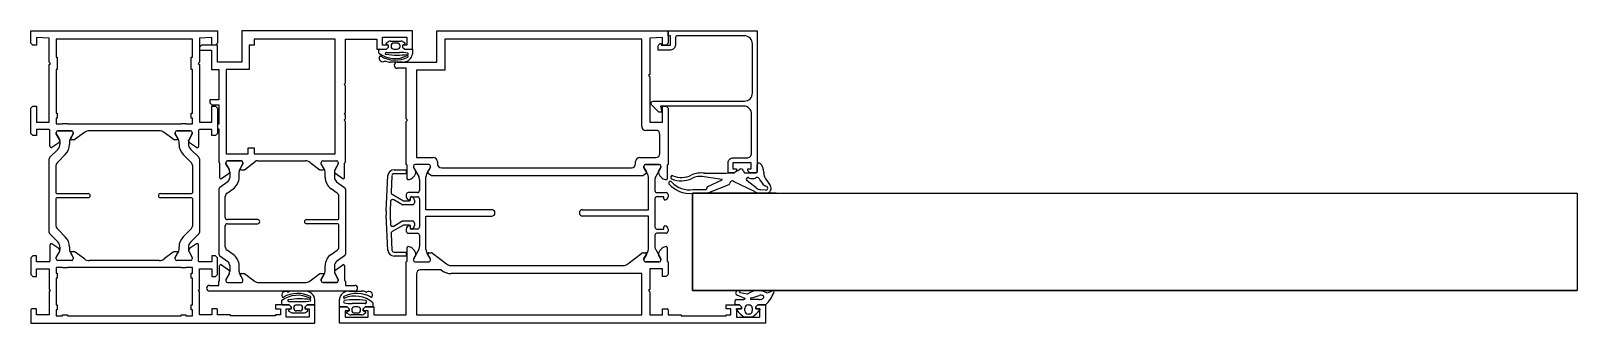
# Model space of a CAD drawing. Header units: inches. Extents: x -361 to 20, y -179 to -107.
import ezdxf

# ---------------------------------------------------------------- set-up
doc = ezdxf.new("R2010")
doc.units = ezdxf.units.IN
doc.header["$MEASUREMENT"] = 0
doc.linetypes.add('AUSGEZOGEN', pattern=[0])
for name, color, linetype in [('DICHTUNG', 6, 'Continuous'), ('FUELLUNG', 7, 'Continuous'), ('HILFLDAEMM', 6, 'Continuous'), ('KUNSTPROF', 6, 'Continuous'), ('PROFIL', 7, 'Continuous')]:
    doc.layers.add(name, color=color, linetype=linetype)

msp = doc.modelspace()

# ---------------------------------------------------------------- linework, layer by layer
for p, q in [((-181.55, -141.76), (-181.55, -140.22)), ((-190.22, -143.87), (-194.66, -143.18)), ((-194.48, -142.32), (-190.68, -142.31)), ((-193.78, -145.59), (-190.21, -143.95)), ((-188.75, -142.26), (-187.2, -142.26)), ((-187.2, -142.26), (-186.83, -141.89)), ((-184.93, -141.72), (-184.78, -142.13)), ((-184.6, -142.26), (-182.05, -142.26)), ((-179.23, -144.14), (-178.36, -145.37)), ((-194.04, -147.26), (-197.55, -147.26)), ((-197.55, -171.26), (-197.55, -147.26)), ((-197.55, -147.26), (20.45, -147.26)), ((-197.41, -146.36), (-194.3, -146.36)), ((-188.58, -145.18), (-193.58, -147.15)), ((-179.34, -147.26), (-180.72, -147.26)), ((20.45, -147.26), (20.45, -171.26)), ((20.45, -171.26), (-197.55, -171.26))]:
    msp.add_line(p, q)
for centre, radius, start, end in [((-181.15, -140.23), 0.404, 50.1369, 178.9839), ((-182.64, -141.96), 2.68, 357.5621, 49.276), ((-202.98, -144.72), 0.4, 27.7062, 210.64), ((-202.53, -143.36), 0.4, 68.5457, 248.3293), ((-200.31, -138.21), 6, 246.8375, 295.8377), ((-198.3, -140.54), 5.88, 222.7237, 278.7352), ((-200.34, -137.32), 6.03, 250.165, 294.4694), ((-195.35, -148.25), 5.99, 81.6726, 114.6026), ((-195.51, -148.14), 5.03, 80.2829, 115.7563), ((-189.97, -132.23), 10.1, 265.9948, 276.9379), ((-190.22, -143.91), 0.0397, 282.9988, 88.8189), ((-187.74, -144.82), 0.584, 56.2112, 176.4852), ((-190.15, -135.17), 7.5, 296.2562, 304.7675), ((-185.6, -141.99), 0.719, 21.5312, 112.4891), ((-184.61, -142.08), 0.18, 195.4222, 274.5581), ((-182.04, -141.77), 0.489, 268.6494, 1.3506), ((-177.02, -142.2), 2.94, 177.5418, 221.3168), ((-198.21, -140.59), 6.7, 220.2977, 275.6676), ((-194.27, -146.08), 0.279, 265.1923, 9.0446), ((-194, -146.41), 0.852, 267.5537, 299.8213), ((-193.67, -145.92), 0.353, 109.3424, 199.3034), ((-188.67, -144.83), 0.356, 283.9675, 7.2742), ((-179.34, -146.06), 1.2, 269.9478, 35.2701)]:
    msp.add_arc(centre, radius, start, end)
at = {"layer": 'DICHTUNG'}
for p, q in [((-272.97, -110.18), (-272.47, -109.89)), ((-271.97, -109.76), (-269.43, -109.76)), ((-270.3, -110.26), (-271.1, -110.26)), ((-268.93, -109.89), (-268.43, -110.18)), ((-274.8, -112.76), (-274.8, -111.96)), ((-274.6, -111.76), (-272.95, -111.76)), ((-272.45, -110.76), (-272.95, -110.54)), ((-272.95, -111.76), (-272.45, -111.26)), ((-272.45, -111.26), (-272.45, -110.76)), ((-271.8, -110.96), (-271.8, -111.06)), ((-271.1, -111.76), (-270.3, -111.76)), ((-269.6, -111.06), (-269.6, -110.96)), ((-268.45, -110.54), (-268.95, -110.76)), ((-268.95, -110.76), (-268.95, -111.26)), ((-268.95, -111.26), (-268.45, -111.76)), ((-268.45, -111.76), (-266.55, -111.76)), ((-266.55, -111.76), (-266.55, -112.89)), ((-269, -114.96), (-272, -114.96)), ((-182.27, -146.83), (-187.41, -144.34)), ((-181.82, -145.96), (-184.07, -144.18)), ((-179.51, -146.5), (-180.75, -146.39)), ((-292.99, -171.36), (-296, -171.36)), ((-282.1, -171.36), (-279.1, -171.36)), ((-179.01, -171.84), (-177.85, -171.29)), ((-298.8, -173.76), (-298.8, -174.56)), ((-298.6, -174.76), (-296.95, -174.76)), ((-296.95, -174.76), (-296.45, -175.26)), ((-296.45, -175.26), (-296.45, -175.76)), ((-295.1, -174.76), (-294.3, -174.76)), ((-292.95, -175.26), (-292.45, -174.76)), ((-292.95, -175.76), (-292.95, -175.26)), ((-292.45, -174.76), (-290.55, -174.76)), ((-290.55, -174.76), (-290.55, -173.62)), ((-284.55, -175.26), (-284.55, -173.42)), ((-282.65, -175.26), (-284.55, -175.26)), ((-282.15, -175.76), (-282.65, -175.26)), ((-280, -175.26), (-280.8, -175.26)), ((-278.15, -175.26), (-278.65, -175.76)), ((-276.5, -175.26), (-278.15, -175.26)), ((-276.3, -174.26), (-276.3, -175.06)), ((-187, -174.56), (-187, -173.66)), ((-186.8, -173.46), (-185.4, -173.46)), ((-185.95, -174.76), (-186.8, -174.76)), ((-184.66, -173.16), (-186.52, -172.4)), ((-185.45, -175.26), (-185.95, -174.76)), ((-185.83, -171.73), (-184.07, -172.04)), ((-185.45, -175.76), (-185.45, -175.26)), ((-183.8, -174.76), (-183.6, -174.76)), ((-181.15, -173.46), (-183.05, -173.46)), ((-181.45, -174.76), (-181.95, -175.26)), ((-181.95, -175.26), (-181.95, -175.76)), ((-179.55, -174.76), (-181.45, -174.76)), ((-296.97, -176.33), (-296.46, -176.62)), ((-296.45, -175.76), (-296.95, -175.98)), ((-295.96, -176.76), (-293.43, -176.76)), ((-295.8, -175.56), (-295.8, -175.46)), ((-294.3, -176.26), (-295.1, -176.26)), ((-293.6, -175.46), (-293.6, -175.56)), ((-292.44, -175.98), (-292.95, -175.76)), ((-292.93, -176.62), (-292.42, -176.33)), ((-282.17, -177.12), (-282.67, -176.83)), ((-282.65, -176.48), (-282.15, -176.26)), ((-282.15, -176.26), (-282.15, -175.76)), ((-279.13, -177.26), (-281.67, -177.26)), ((-281.5, -175.96), (-281.5, -176.06)), ((-280.8, -176.76), (-280, -176.76)), ((-279.3, -176.06), (-279.3, -175.96)), ((-278.65, -175.76), (-278.65, -176.26)), ((-278.65, -176.26), (-278.15, -176.48)), ((-278.13, -176.83), (-278.63, -177.12)), ((-186.65, -175.99), (-186.65, -175.76)), ((-186.65, -175.76), (-185.45, -175.76)), ((-182.81, -177.76), (-184.79, -177.76)), ((-184.6, -176.26), (-184.6, -175.56)), ((-183.6, -177.06), (-183.8, -177.06)), ((-182.8, -175.56), (-182.8, -176.26)), ((-181.95, -175.76), (-180.95, -175.76)), ((-180.95, -175.76), (-180.95, -175.99))]:
    msp.add_line(p, q, dxfattribs=at)
at = {"layer": 'DICHTUNG', "linetype": 'AUSGEZOGEN'}
for p, q in [((-272.93, -112.55), (-269.69, -112.55)), ((-296.92, -173.97), (-293.68, -173.97)), ((-278.17, -174.47), (-281.41, -174.47))]:
    msp.add_line(p, q, dxfattribs=at)
at = {"layer": 'DICHTUNG'}
for centre, radius, start, end in [((-272.87, -110.36), 0.2, 120, 246.5982), ((-271.97, -110.76), 1, 90, 120), ((-271.1, -110.96), 0.7, 90, 180), ((-270.3, -110.96), 0.7, 0, 90), ((-269.43, -110.76), 1, 60, 90), ((-268.53, -110.36), 0.2, 293.4018, 60), ((-274.6, -111.96), 0.2, 90, 180), ((-270.89, -107.57), 6.5, 232.968, 298.273), ((-273.84, -113.96), 0.9, 152.4688, 303.2504), ((-274.46, -113.64), 0.2, 55.2247, 152.4688), ((-270.79, -107.34), 7.09, 239.8637, 296.0785), ((-271.1, -111.06), 0.7, 180, 270), ((-270.3, -111.06), 0.7, 270, 360), ((-268.76, -112.68), 2.23, 276.6774, 350.0668), ((-267.82, -113.53), 0.233, 308.013, 88.0054), ((-267.55, -112.89), 1, 350.0668, 0), ((-273.24, -114.88), 0.2, 67.615, 123.2504), ((-270.47, -106.94), 8.21, 250.8871, 255.7515), ((-272, -112.96), 2, 255.7515, 270), ((-269, -112.96), 2, 270, 284.2485), ((-183.85, -143.82), 0.422, 43.4069, 238.3824), ((-182.77, -140.62), 3.01, 255.0824, 284.5161), ((-181.57, -144.04), 0.67, 42.0418, 130.8387), ((-176.57, -141.67), 4.9, 203.0738, 229.1484), ((-180.7, -144.17), 3.09, 239.2832, 269.5407), ((-180.59, -144.43), 1.96, 231.1968, 265.3083), ((-179.42, -144.94), 0.562, 231.1613, 266.4298), ((-179.46, -146), 0.5, 264.4288, 89.2757), ((-294.47, -179.38), 8.21, 104.2485, 109.1129), ((-296, -173.36), 2, 90, 104.2485), ((-292.99, -173.36), 2, 75.7515, 90), ((-292.98, -173.82), 2.45, 8.6945, 78.626), ((-282.34, -173.64), 2.23, 96.6774, 170.0668), ((-282.1, -173.36), 2, 90, 104.2485), ((-279.1, -173.36), 2, 75.7515, 90), ((-280.63, -179.38), 8.21, 70.8871, 75.7515), ((-186.29, -171.84), 0.6, 115, 247.7008), ((-186.33, -171.75), 0.5, 1.94, 115), ((-181.39, -175.72), 4.47, 60.6247, 124.0482), ((-177.72, -171.56), 0.3, 324.9047, 115.3035), ((-294.81, -178.91), 6.51, 62.4678, 127.7094), ((-298.6, -174.56), 0.2, 180, 270), ((-297.84, -172.35), 0.9, 56.7496, 207.5312), ((-298.46, -172.68), 0.2, 207.5312, 304.7753), ((-294.89, -179.03), 7.08, 62.9409, 119.1803), ((-297.24, -171.43), 0.2, 236.7496, 292.385), ((-295.1, -175.46), 0.7, 90, 180), ((-294.3, -175.46), 0.7, 0, 90), ((-291.81, -172.9), 0.233, 271.9946, 51.987), ((-291.55, -173.62), 1, 0, 9.9332), ((-283.55, -173.42), 1, 170.0668, 180), ((-283.28, -172.9), 0.233, 128.013, 268.0054), ((-280.2, -179.03), 7.08, 60.8197, 117.0591), ((-280.68, -179.21), 6.62, 48.5268, 113.2281), ((-280.8, -175.96), 0.7, 90, 180), ((-280, -175.96), 0.7, 360, 90), ((-277.86, -171.43), 0.2, 247.615, 303.2504), ((-277.26, -172.35), 0.9, 332.4688, 123.2504), ((-276.64, -172.68), 0.2, 235.2247, 332.4688), ((-276.5, -175.06), 0.2, 270, 0), ((-186.8, -173.66), 0.2, 90, 180), ((-186.8, -174.56), 0.2, 180, 270), ((-185.4, -169.74), 3.72, 270, 275.4865), ((-185.23, -171.5), 1.95, 275.4865, 283.0554), ((-184.98, -172.58), 0.836, 283.0554, 299.2412), ((-184.98, -173.93), 0.836, 60.7588, 67.7008), ((-183.8, -175.56), 0.8, 90, 180), ((-184.6, -173.26), 0.0648, 360, 60.7588), ((-184.6, -173.26), 0.0648, 299.2412, 360), ((-184, -171.86), 0.2, 249, 304.0482), ((-183.6, -175.56), 0.8, 0, 90), ((-183.05, -173.26), 0.2, 107.5542, 270), ((-184.9, -163.66), 9.58, 280.7502, 293.2395), ((-181.15, -171.06), 2.39, 270, 281.7009), ((-180.69, -173.2), 0.862, 39.6393, 120.0267), ((-180.97, -171.95), 1.49, 281.7009, 296.5651), ((-180.69, -172.51), 0.862, 296.5651, 320.3607), ((-180.27, -172.86), 0.319, 0, 39.6393), ((-180.27, -172.86), 0.319, 320.3607, 360), ((-184.73, -168.97), 7.76, 311.848, 339.2066), ((-179.1, -171.66), 0.2, 240.6247, 295.3035), ((-296.87, -176.16), 0.2, 113.4018, 240), ((-295.96, -175.76), 1, 240, 270), ((-295.1, -175.56), 0.7, 180, 270), ((-294.3, -175.56), 0.7, 270, 360), ((-293.43, -175.76), 1, 270, 300), ((-292.52, -176.16), 0.2, 300, 66.5982), ((-282.57, -176.66), 0.2, 113.4018, 240), ((-281.67, -176.26), 1, 240, 270), ((-280.8, -176.06), 0.7, 180, 270), ((-280, -176.06), 0.7, 270, 360), ((-279.13, -176.26), 1, 270, 300), ((-278.23, -176.66), 0.2, 300, 66.5982), ((-180.62, -171.51), 7.51, 216.6321, 236.3309), ((-183.8, -176.26), 0.8, 180, 270), ((-183.6, -176.26), 0.8, 270, 0), ((-186.98, -171.51), 7.51, 303.6691, 323.3679)]:
    msp.add_arc(centre, radius, start, end, dxfattribs=at)
at = {"layer": 'DICHTUNG', "linetype": 'AUSGEZOGEN'}
for centre, radius, start, end in [((-272.89, -112.91), 0.381, 117.8114, 178.0712), ((-273.11, -112.87), 0.162, 191.3716, 308.3499), ((-272.93, -112.95), 0.4, 90, 110.7766), ((-270.24, -96.64), 16.59, 260.3758, 278.7565), ((-269.53, -122.26), 9.71, 79.3639, 90.9279), ((-267.75, -112.87), 0.162, 282.9248, 84.1601), ((-297.11, -173.65), 0.162, 51.6501, 168.6284), ((-296.89, -173.6), 0.381, 181.9288, 242.1886), ((-296.92, -173.57), 0.4, 249.2234, 270), ((-294.24, -189.88), 16.59, 81.2435, 99.6242), ((-293.52, -164.25), 9.71, 269.0721, 280.6361), ((-291.75, -173.64), 0.162, 275.8399, 77.0752), ((-283.09, -173.98), 0.422, 134.494, 229.1648), ((-280.86, -190.08), 16.59, 80.3758, 98.7565), ((-281.57, -164.75), 9.71, 259.3639, 270.9279), ((-278.17, -174.07), 0.4, 270, 290.7766), ((-278.04, -173.92), 0.209, 2.0681, 103.9466), ((-278.62, -173.91), 0.793, 318.0598, 359.5849)]:
    msp.add_arc(centre, radius, start, end, dxfattribs=at)
at = {"layer": 'FUELLUNG'}
for p, q in [((-176.88, -147.26), (-197.55, -147.26)), ((-197.55, -147.26), (-197.55, -171.26)), ((-197.55, -171.26), (20.45, -171.26))]:
    msp.add_line(p, q, dxfattribs=at)
at = {"layer": 'HILFLDAEMM'}
for p, q in [((-354.3, -132.62), (-354.3, -132.26)), ((-353.51, -133.98), (-354.3, -132.62)), ((-353.9, -131.86), (-350.5, -131.86)), ((-350.1, -132.62), (-350.89, -133.98)), ((-350.1, -132.26), (-350.1, -132.62)), ((-325, -132.62), (-325, -132.26)), ((-324.21, -133.98), (-325, -132.62)), ((-324.6, -131.86), (-321.2, -131.86)), ((-320.8, -132.62), (-321.59, -133.98)), ((-320.8, -132.26), (-320.8, -132.62)), ((-355.9, -138.41), (-353.94, -136.44)), ((-353.35, -135.03), (-353.35, -134.58)), ((-351.05, -134.58), (-351.05, -135.22)), ((-324.05, -135.22), (-324.05, -134.58)), ((-321.75, -134.58), (-321.75, -135.03)), ((-321.16, -136.44), (-319.2, -138.41)), ((-356.05, -156.95), (-356.05, -138.76)), ((-354.45, -140.9), (-354.45, -146.86)), ((-352.08, -137.69), (-353.86, -139.48)), ((-321.24, -139.48), (-323.03, -137.69)), ((-320.65, -146.86), (-320.65, -140.9)), ((-319.05, -138.76), (-319.05, -156.95)), ((-312.5, -139.66), (-312.5, -140.02)), ((-312.5, -140.02), (-311.71, -141.38)), ((-311.4, -139.26), (-312.1, -139.26)), ((-309.4, -139.26), (-311.4, -139.26)), ((-311.4, -139.26), (-311.4, -139.26)), ((-308.7, -139.26), (-309.4, -139.26)), ((-309.4, -139.26), (-309.4, -139.26)), ((-309.09, -141.38), (-308.3, -140.02)), ((-308.3, -140.02), (-308.3, -139.66)), ((-289, -140.02), (-289, -139.66)), ((-288.21, -141.38), (-289, -140.02)), ((-288.6, -139.26), (-287.9, -139.26)), ((-287.9, -139.26), (-287.9, -139.26)), ((-287.9, -139.26), (-285.9, -139.26)), ((-285.9, -139.26), (-285.9, -139.26)), ((-285.9, -139.26), (-285.2, -139.26)), ((-284.8, -140.02), (-285.59, -141.38)), ((-284.8, -139.66), (-284.8, -140.02)), ((-266.3, -140.56), (-266.3, -140.92)), ((-266.3, -140.92), (-265, -143.17)), ((-262.5, -140.16), (-265.9, -140.16)), ((-263, -142.48), (-262.1, -140.92)), ((-262.1, -140.92), (-262.1, -140.56)), ((-209.5, -140.92), (-209.5, -140.56)), ((-208.6, -142.48), (-209.5, -140.92)), ((-209.1, -140.16), (-205.7, -140.16)), ((-205.3, -140.92), (-206.6, -143.17)), ((-205.3, -140.56), (-205.3, -140.92)), ((-312.06, -144.42), (-314.04, -145.81)), ((-311.55, -141.98), (-311.55, -143.44)), ((-309.25, -143.32), (-309.25, -141.98)), ((-288.05, -143.32), (-288.05, -141.98)), ((-285.75, -141.98), (-285.75, -143.44)), ((-285.24, -144.42), (-283.26, -145.81)), ((-264.8, -143.92), (-264.8, -146.61)), ((-263.2, -151.31), (-263.2, -143.23)), ((-208.4, -151.31), (-208.4, -143.23)), ((-206.8, -143.92), (-206.8, -146.61)), ((-353.95, -147.36), (-346.45, -147.36)), ((-346.45, -148.36), (-353.95, -148.36)), ((-328.65, -147.36), (-321.15, -147.36)), ((-321.15, -148.36), (-328.65, -148.36)), ((-314.25, -146.22), (-314.25, -162.3)), ((-312.65, -153.26), (-312.65, -148.04)), ((-312.22, -147.22), (-310.74, -146.19)), ((-285.08, -147.22), (-286.56, -146.19)), ((-284.65, -153.26), (-284.65, -148.04)), ((-283.05, -146.22), (-283.05, -162.3)), ((-268.05, -147.61), (-268.05, -148.11)), ((-265.3, -147.11), (-267.55, -147.11)), ((-267.05, -148.66), (-267.05, -148.11)), ((-267.05, -148.11), (-265.3, -148.11)), ((-206.3, -147.11), (-204.05, -147.11)), ((-204.55, -148.11), (-206.3, -148.11)), ((-204.55, -148.66), (-204.55, -148.11)), ((-203.55, -147.61), (-203.55, -148.11)), ((-354.45, -148.86), (-354.45, -154.82)), ((-320.65, -154.82), (-320.65, -148.86)), ((-264.8, -148.61), (-264.8, -155.61)), ((-247, -151.31), (-263.2, -151.31)), ((-224.6, -151.31), (-208.4, -151.31)), ((-206.8, -148.61), (-206.8, -155.61)), ((-312.65, -160.47), (-312.65, -155.26)), ((-304.65, -153.76), (-312.15, -153.76)), ((-312.15, -154.76), (-304.65, -154.76)), ((-292.65, -153.76), (-285.15, -153.76)), ((-285.15, -154.76), (-292.65, -154.76)), ((-284.65, -160.47), (-284.65, -155.26)), ((-268.05, -156.11), (-268.05, -156.61)), ((-267.05, -156.11), (-267.05, -155.56)), ((-265.3, -156.11), (-267.05, -156.11)), ((-263.2, -161.09), (-263.2, -152.91)), ((-263.2, -152.91), (-247, -152.91)), ((-208.4, -152.91), (-224.6, -152.91)), ((-208.4, -161.09), (-208.4, -152.91)), ((-206.3, -156.11), (-204.55, -156.11)), ((-204.55, -156.11), (-204.55, -155.56)), ((-203.55, -156.11), (-203.55, -156.61)), ((-353.94, -159.27), (-355.9, -157.3)), ((-353.86, -156.23), (-352.08, -158.02)), ((-323.03, -158.02), (-321.24, -156.23)), ((-319.2, -157.3), (-321.16, -159.27)), ((-267.55, -157.11), (-265.3, -157.11)), ((-264.8, -157.61), (-264.8, -160.4)), ((-206.8, -157.61), (-206.8, -160.4)), ((-204.05, -157.11), (-206.3, -157.11)), ((-354.3, -163.1), (-353.51, -161.73)), ((-354.3, -163.46), (-354.3, -163.1)), ((-353.35, -161.13), (-353.35, -160.69)), ((-351.05, -160.5), (-351.05, -161.13)), ((-350.89, -161.73), (-350.1, -163.1)), ((-350.1, -163.1), (-350.1, -163.46)), ((-325, -163.1), (-324.21, -161.73)), ((-325, -163.46), (-325, -163.1)), ((-324.05, -161.13), (-324.05, -160.5)), ((-321.75, -160.69), (-321.75, -161.13)), ((-321.59, -161.73), (-320.8, -163.1)), ((-320.8, -163.1), (-320.8, -163.46)), ((-314.04, -162.71), (-312.06, -164.09)), ((-310.74, -162.33), (-312.22, -161.29)), ((-286.56, -162.33), (-285.08, -161.29)), ((-283.26, -162.71), (-285.24, -164.09)), ((-265, -161.15), (-266.3, -163.4)), ((-266.3, -163.4), (-266.3, -163.76)), ((-262.1, -163.4), (-263, -161.84)), ((-262.1, -163.76), (-262.1, -163.4)), ((-209.5, -163.4), (-208.6, -161.84)), ((-209.5, -163.76), (-209.5, -163.4)), ((-206.6, -161.15), (-205.3, -163.4)), ((-205.3, -163.4), (-205.3, -163.76)), ((-350.5, -163.86), (-353.9, -163.86)), ((-321.2, -163.86), (-324.6, -163.86)), ((-311.71, -167.13), (-312.5, -168.5)), ((-311.55, -165.07), (-311.55, -166.53)), ((-309.25, -166.53), (-309.25, -165.19)), ((-308.3, -168.5), (-309.09, -167.13)), ((-289, -168.5), (-288.21, -167.13)), ((-288.05, -166.53), (-288.05, -165.19)), ((-285.75, -165.07), (-285.75, -166.53)), ((-285.59, -167.13), (-284.8, -168.5)), ((-265.9, -164.16), (-262.5, -164.16)), ((-205.7, -164.16), (-209.1, -164.16)), ((-312.5, -168.5), (-312.5, -168.86)), ((-312.1, -169.26), (-311.4, -169.26)), ((-311.4, -169.26), (-311.4, -169.26)), ((-311.4, -169.26), (-309.4, -169.26)), ((-309.4, -169.26), (-309.4, -169.26)), ((-309.4, -169.26), (-308.7, -169.26)), ((-308.3, -168.86), (-308.3, -168.5)), ((-289, -168.86), (-289, -168.5)), ((-287.9, -169.26), (-288.6, -169.26)), ((-285.9, -169.26), (-287.9, -169.26)), ((-287.9, -169.26), (-287.9, -169.26)), ((-285.2, -169.26), (-285.9, -169.26)), ((-285.9, -169.26), (-285.9, -169.26)), ((-284.8, -168.5), (-284.8, -168.86))]:
    msp.add_line(p, q, dxfattribs=at)
for centre, radius, start, end in [((-353.9, -132.26), 0.4, 90, 180), ((-350.5, -132.26), 0.4, 360, 90), ((-324.6, -132.26), 0.4, 90, 180), ((-321.2, -132.26), 0.4, 0, 90), ((-355.35, -135.03), 2, 315, 0), ((-354.55, -134.58), 1.2, 0, 30), ((-354.55, -135.22), 3.5, 315, 0), ((-349.85, -134.58), 1.2, 150, 180), ((-325.25, -134.58), 1.2, 360, 30), ((-320.55, -135.22), 3.5, 180, 225), ((-320.55, -134.58), 1.2, 150, 180), ((-319.75, -135.03), 2, 180, 225), ((-355.55, -138.76), 0.5, 135, 180), ((-352.45, -140.9), 2, 135, 180), ((-322.65, -140.9), 2, 360, 45), ((-319.55, -138.76), 0.5, 360, 45), ((-312.1, -139.66), 0.4, 90, 180), ((-308.7, -139.66), 0.4, 0, 90), ((-288.6, -139.66), 0.4, 90, 180), ((-285.2, -139.66), 0.4, 360, 90), ((-265.9, -140.56), 0.4, 90, 180), ((-262.5, -140.56), 0.4, 0, 90), ((-209.1, -140.56), 0.4, 90, 180), ((-205.7, -140.56), 0.4, 0, 90), ((-312.75, -143.44), 1.2, 305, 360), ((-312.75, -141.98), 1.2, 0, 30), ((-312.75, -143.32), 3.5, 305, 360), ((-308.05, -141.98), 1.2, 150, 180), ((-289.25, -141.98), 1.2, 0, 30), ((-284.55, -143.32), 3.5, 180, 235), ((-284.55, -141.98), 1.2, 150, 180), ((-284.55, -143.44), 1.2, 180, 235), ((-266.3, -143.92), 1.5, 360, 30), ((-261.7, -143.23), 1.5, 150, 180), ((-209.9, -143.23), 1.5, 360, 30), ((-205.3, -143.92), 1.5, 150, 180), ((-353.95, -146.86), 0.5, 180, 270), ((-353.95, -148.86), 0.5, 90, 180), ((-346.45, -147.86), 0.5, 270, 90), ((-328.65, -147.86), 0.5, 90, 270), ((-321.15, -146.86), 0.5, 270, 360), ((-321.15, -148.86), 0.5, 360, 90), ((-313.75, -146.22), 0.5, 125, 180), ((-311.65, -148.04), 1, 125, 180), ((-285.65, -148.04), 1, 360, 55), ((-283.55, -146.22), 0.5, 360, 55), ((-267.55, -147.61), 0.5, 90, 180), ((-267.25, -148.11), 0.802, 179.9788, 264.6425), ((-265.3, -146.61), 0.5, 270, 0), ((-265.3, -148.61), 0.5, 0, 90), ((-206.3, -146.61), 0.5, 180, 270), ((-206.3, -148.61), 0.5, 90, 180), ((-204.35, -148.11), 0.802, 275.3575, 0.0212), ((-204.05, -147.61), 0.5, 0, 90), ((-267.3, -148.66), 0.25, 264.7841, 0), ((-247, -152.11), 0.8, 360, 90), ((-247, -152.11), 0.8, 270, 0), ((-224.6, -152.11), 0.8, 90, 180), ((-224.6, -152.11), 0.8, 180, 270), ((-204.3, -148.66), 0.25, 180, 275.2159), ((-352.45, -154.82), 2, 180, 225), ((-322.65, -154.82), 2, 315, 0), ((-312.15, -153.26), 0.5, 180, 270), ((-312.15, -155.26), 0.5, 90, 180), ((-304.65, -154.26), 0.5, 270, 90), ((-292.65, -154.26), 0.5, 90, 270), ((-285.15, -153.26), 0.5, 270, 360), ((-285.15, -155.26), 0.5, 360, 90), ((-267.25, -156.11), 0.802, 95.3575, 180.0212), ((-267.3, -155.56), 0.25, 360, 95.2159), ((-265.3, -155.61), 0.5, 270, 0), ((-206.3, -155.61), 0.5, 180, 270), ((-204.3, -155.56), 0.25, 84.7841, 180), ((-204.35, -156.11), 0.802, 359.9788, 84.6425), ((-355.55, -156.95), 0.5, 180, 225), ((-355.35, -160.69), 2, 360, 45), ((-354.55, -160.5), 3.5, 360, 45), ((-320.55, -160.5), 3.5, 135, 180), ((-319.75, -160.69), 2, 135, 180), ((-319.55, -156.95), 0.5, 315, 360), ((-267.55, -156.61), 0.5, 180, 270), ((-265.3, -157.61), 0.5, 0, 90), ((-206.3, -157.61), 0.5, 90, 180), ((-204.05, -156.61), 0.5, 270, 0), ((-353.9, -163.46), 0.4, 180, 270), ((-354.55, -161.13), 1.2, 330, 360), ((-349.85, -161.13), 1.2, 180, 210), ((-350.5, -163.46), 0.4, 270, 0), ((-324.6, -163.46), 0.4, 180, 270), ((-325.25, -161.13), 1.2, 330, 0), ((-320.55, -161.13), 1.2, 180, 210), ((-321.2, -163.46), 0.4, 270, 0), ((-313.75, -162.3), 0.5, 180, 235), ((-311.65, -160.47), 1, 180, 235), ((-312.75, -165.19), 3.5, 0, 55), ((-284.55, -165.19), 3.5, 125, 180), ((-285.65, -160.47), 1, 305, 360), ((-283.55, -162.3), 0.5, 305, 360), ((-265.9, -163.76), 0.4, 180, 270), ((-266.3, -160.4), 1.5, 330, 360), ((-261.7, -161.09), 1.5, 180, 210), ((-262.5, -163.76), 0.4, 270, 0), ((-209.1, -163.76), 0.4, 180, 270), ((-209.9, -161.09), 1.5, 330, 360), ((-205.3, -160.4), 1.5, 180, 210), ((-205.7, -163.76), 0.4, 270, 360), ((-312.75, -165.07), 1.2, 0, 55), ((-312.75, -166.53), 1.2, 330, 360), ((-308.05, -166.53), 1.2, 180, 210), ((-289.25, -166.53), 1.2, 330, 360), ((-284.55, -165.07), 1.2, 125, 180), ((-284.55, -166.53), 1.2, 180, 210), ((-312.1, -168.86), 0.4, 180, 270), ((-308.7, -168.86), 0.4, 270, 0), ((-288.6, -168.86), 0.4, 180, 270), ((-285.2, -168.86), 0.4, 270, 0)]:
    msp.add_arc(centre, radius, start, end, dxfattribs=at)
at = {"layer": 'KUNSTPROF'}
for p, q in [((-273.04, -151.58), (-272.58, -142.87)), ((-271.58, -142.93), (-271.8, -147.03)), ((-271.08, -141.45), (-268.05, -141.45)), ((-268.05, -142.45), (-271.08, -142.45)), ((-268.05, -141.45), (-268.05, -142.45)), ((-271.55, -147.49), (-268.75, -149.1)), ((-267.05, -148.85), (-267.05, -148.35)), ((-266.66, -148.15), (-266.39, -148.33)), ((-271.91, -149.27), (-272.04, -151.63)), ((-269.13, -150.04), (-271.16, -148.86)), ((-266.55, -150.1), (-268.88, -150.1)), ((-268.75, -149.1), (-267.3, -149.1)), ((-266.05, -148.99), (-266.05, -149.6)), ((-272.58, -161.33), (-273.04, -152.63)), ((-272.04, -152.58), (-271.91, -154.94)), ((-268.75, -155.1), (-271.55, -156.72)), ((-271.16, -155.34), (-269.13, -154.17)), ((-268.88, -154.1), (-266.55, -154.1)), ((-267.3, -155.1), (-268.75, -155.1)), ((-267.05, -155.85), (-267.05, -155.35)), ((-266.39, -155.87), (-266.66, -156.06)), ((-266.05, -154.6), (-266.05, -155.22)), ((-271.8, -157.18), (-271.58, -161.28)), ((-271.08, -161.75), (-268.05, -161.75)), ((-268.05, -162.75), (-271.08, -162.75)), ((-268.05, -161.75), (-268.05, -162.75))]:
    msp.add_line(p, q, dxfattribs=at)
for centre, radius, start, end in [((-271.08, -142.95), 1.5, 90, 177), ((-271.08, -142.95), 0.5, 90, 176.9909), ((-271.3, -147.06), 0.5, 176.9909, 240), ((-266.8, -148.35), 0.25, 55, 180), ((-266.85, -148.99), 0.8, 0, 55), ((-263.05, -152.1), 10, 177, 183), ((-263.05, -152.1), 9, 176.9909, 183.0091), ((-271.41, -149.3), 0.5, 60, 176.9909), ((-268.88, -149.6), 0.5, 240, 270), ((-267.3, -148.85), 0.25, 270, 0), ((-266.55, -149.6), 0.5, 270, 360), ((-271.41, -154.91), 0.5, 183.0091, 300), ((-268.88, -154.6), 0.5, 90, 120), ((-267.3, -155.35), 0.25, 0, 90), ((-266.8, -155.85), 0.25, 180, 305), ((-266.55, -154.6), 0.5, 0, 90), ((-266.85, -155.22), 0.8, 305, 360), ((-271.3, -157.15), 0.5, 120, 183.0091), ((-271.08, -161.25), 1.5, 183, 270), ((-271.08, -161.25), 0.5, 183.0091, 270)]:
    msp.add_arc(centre, radius, start, end, dxfattribs=at)
at = {"layer": 'PROFIL'}
for p, q in [((-360.55, -110.26), (-360.55, -107.26)), ((-360.55, -107.26), (-314.55, -107.26)), ((-360.05, -110.76), (-360.55, -110.26)), ((-356.05, -109.06), (-359.15, -108.86)), ((-359.15, -108.86), (-359.15, -110.76)), ((-356.05, -114.96), (-356.05, -109.06)), ((-320.75, -109.26), (-354.35, -109.26)), ((-354.35, -109.26), (-354.35, -113.76)), ((-320.75, -113.76), (-320.75, -109.26)), ((-315.95, -108.86), (-319.05, -109.06)), ((-319.05, -109.06), (-319.05, -114.96)), ((-315.95, -110.76), (-315.95, -108.86)), ((-314.55, -110.26), (-315.05, -110.76)), ((-314.55, -107.26), (-314.55, -110.26)), ((-266.55, -107.26), (-308.55, -107.26)), ((-308.55, -107.26), (-308.55, -114.96)), ((-285.55, -109.26), (-305.55, -109.26)), ((-305.55, -109.26), (-305.55, -110.76)), ((-285.55, -137.56), (-285.55, -109.26)), ((-283.05, -120.16), (-283.05, -109.26)), ((-283.05, -109.26), (-275.35, -109.26)), ((-275.35, -109.26), (-275.35, -111.76)), ((-273.95, -110.76), (-273.95, -108.76)), ((-273.95, -108.76), (-267.95, -108.76)), ((-267.95, -108.76), (-267.95, -110.76)), ((-266.55, -111.76), (-266.55, -107.26)), ((-260.55, -114.96), (-260.55, -107.26)), ((-260.55, -107.26), (-203.55, -107.26)), ((-210.05, -109.26), (-258.55, -109.26)), ((-258.55, -109.26), (-258.55, -116.96)), ((-210.05, -130.76), (-210.05, -109.26)), ((-204.95, -108.86), (-208.05, -109.06)), ((-208.05, -109.06), (-208.05, -117.96)), ((-204.95, -110.76), (-204.95, -108.86)), ((-203.55, -110.26), (-204.05, -110.76)), ((-203.55, -107.26), (-203.55, -110.26)), ((-359.15, -110.76), (-360.05, -110.76)), ((-354.35, -113.76), (-354.05, -113.76)), ((-354.05, -113.76), (-354.05, -116.76)), ((-321.05, -116.76), (-321.05, -113.76)), ((-321.05, -113.76), (-320.75, -113.76)), ((-318.55, -110.76), (-319.05, -111.26)), ((-319.05, -111.26), (-319.05, -111.96)), ((-319.05, -111.96), (-316.05, -111.96)), ((-314.55, -110.76), (-318.55, -110.76)), ((-316.05, -111.96), (-316.05, -116.76)), ((-315.05, -110.76), (-315.95, -110.76)), ((-314.55, -114.96), (-314.55, -110.76)), ((-305.55, -110.76), (-306.75, -110.76)), ((-306.75, -110.76), (-306.75, -116.76)), ((-275.35, -111.76), (-272.95, -111.76)), ((-272.45, -110.76), (-273.95, -110.76)), ((-272.95, -111.76), (-272.45, -111.26)), ((-272.45, -111.26), (-272.45, -110.76)), ((-267.95, -110.76), (-268.95, -110.76)), ((-268.95, -110.76), (-268.95, -111.26)), ((-268.95, -111.26), (-268.45, -111.76)), ((-268.45, -111.76), (-266.55, -111.76)), ((-204.05, -110.76), (-204.95, -110.76)), ((-355.75, -115.26), (-356.05, -114.96)), ((-356.05, -115.56), (-355.75, -115.26)), ((-356.05, -129.76), (-356.05, -115.56)), ((-354.05, -116.76), (-354.35, -116.76)), ((-354.35, -116.76), (-354.35, -127.56)), ((-320.75, -116.76), (-321.05, -116.76)), ((-320.75, -127.56), (-320.75, -116.76)), ((-319.05, -114.96), (-319.35, -115.26)), ((-319.35, -115.26), (-319.05, -115.56)), ((-319.05, -115.56), (-319.05, -129.76)), ((-316.05, -116.76), (-314.25, -116.76)), ((-308.55, -114.96), (-314.55, -114.96)), ((-314.25, -116.76), (-314.25, -124.26)), ((-306.75, -116.76), (-312.45, -116.76)), ((-312.45, -116.76), (-312.45, -137.56)), ((-270.3, -114.96), (-260.55, -114.96)), ((-268.05, -116.46), (-270.3, -116.46)), ((-268.05, -128.96), (-268.05, -116.46)), ((-258.55, -116.96), (-265.55, -116.96)), ((-265.55, -116.96), (-265.55, -138.46)), ((-208.05, -117.96), (-208.35, -118.26)), ((-283.35, -120.46), (-283.05, -120.16)), ((-283.05, -120.76), (-283.35, -120.46)), ((-283.05, -127.36), (-283.05, -120.76)), ((-208.35, -118.26), (-208.05, -118.56)), ((-208.05, -118.56), (-208.05, -129.76)), ((-314.25, -124.26), (-316.45, -124.26)), ((-316.45, -124.26), (-316.45, -124.96)), ((-316.45, -124.96), (-315.95, -125.46)), ((-315.95, -125.46), (-314.25, -125.46)), ((-314.25, -125.46), (-314.25, -130.21)), ((-360.55, -126.26), (-360.05, -125.76)), ((-360.55, -132.56), (-360.55, -126.26)), ((-360.05, -125.76), (-359.15, -125.76)), ((-359.15, -125.76), (-359.15, -129.76)), ((-354.35, -127.56), (-354.05, -127.56)), ((-354.05, -128.76), (-354.35, -128.76)), ((-354.35, -128.76), (-354.35, -130.16)), ((-354.05, -127.56), (-354.05, -128.76)), ((-321.05, -128.76), (-321.05, -127.56)), ((-321.05, -127.56), (-320.75, -127.56)), ((-320.75, -128.76), (-321.05, -128.76)), ((-320.75, -130.16), (-320.75, -128.76)), ((-315.95, -129.76), (-315.95, -125.76)), ((-315.95, -125.76), (-315.05, -125.76)), ((-315.05, -125.76), (-314.55, -126.26)), ((-314.55, -126.26), (-314.55, -132.56)), ((-283.35, -127.66), (-283.05, -127.36)), ((-283.05, -127.96), (-283.35, -127.66)), ((-283.35, -129.26), (-283.05, -128.96)), ((-283.05, -129.56), (-283.35, -129.26)), ((-283.05, -128.96), (-283.05, -127.96)), ((-267.75, -129.26), (-268.05, -128.96)), ((-268.05, -129.56), (-267.75, -129.26)), ((-204.95, -129.76), (-204.95, -125.76)), ((-204.95, -125.76), (-204.05, -125.76)), ((-204.05, -125.76), (-203.55, -126.26)), ((-203.55, -126.26), (-203.55, -140.16)), ((-360.05, -133.06), (-360.55, -132.56)), ((-359.15, -133.06), (-360.05, -133.06)), ((-359.15, -129.76), (-356.05, -129.76)), ((-356.05, -131.56), (-359.15, -131.56)), ((-359.15, -131.56), (-359.15, -133.06)), ((-355.85, -135.75), (-355.85, -131.76)), ((-354.35, -130.16), (-352.75, -130.16)), ((-354.3, -132.26), (-354.3, -132.62)), ((-354.3, -132.62), (-353.51, -133.98)), ((-353.2, -131.86), (-353.9, -131.86)), ((-351.2, -131.86), (-353.2, -131.86)), ((-352.75, -130.16), (-352.75, -130.06)), ((-352.75, -130.06), (-351.55, -130.06)), ((-351.55, -130.06), (-351.55, -130.16)), ((-351.55, -130.16), (-323.55, -130.16)), ((-350.5, -131.86), (-351.2, -131.86)), ((-351.2, -131.86), (-351.2, -131.86)), ((-350.76, -133.76), (-350.1, -132.62)), ((-350.1, -132.62), (-350.1, -132.26)), ((-347.37, -132.26), (-349.62, -133.96)), ((-328.94, -131.86), (-346.16, -131.86)), ((-325.48, -133.96), (-327.74, -132.26)), ((-325, -132.26), (-325, -132.62)), ((-325, -132.62), (-324.34, -133.76)), ((-323.9, -131.86), (-324.6, -131.86)), ((-321.9, -131.86), (-323.9, -131.86)), ((-323.9, -131.86), (-323.9, -131.86)), ((-323.55, -130.16), (-323.55, -130.06)), ((-323.55, -130.06), (-322.35, -130.06)), ((-322.35, -130.06), (-322.35, -130.16)), ((-322.35, -130.16), (-320.75, -130.16)), ((-321.2, -131.86), (-321.9, -131.86)), ((-321.59, -133.98), (-320.8, -132.62)), ((-320.8, -132.62), (-320.8, -132.26)), ((-319.25, -131.76), (-319.25, -135.75)), ((-319.05, -129.76), (-315.95, -129.76)), ((-315.95, -131.56), (-319.05, -131.56)), ((-315.95, -133.06), (-315.95, -131.56)), ((-315.05, -133.06), (-315.95, -133.06)), ((-314.55, -132.56), (-315.05, -133.06)), ((-314.25, -130.21), (-314.55, -130.21)), ((-314.55, -130.21), (-314.55, -131.41)), ((-314.55, -131.41), (-314.25, -131.41)), ((-314.25, -131.41), (-314.25, -139.61)), ((-283.05, -139.61), (-283.05, -129.56)), ((-268.05, -140.16), (-268.05, -129.56)), ((-206.55, -131.76), (-209.05, -131.76)), ((-208.05, -129.76), (-204.95, -129.76)), ((-205.55, -137.46), (-205.55, -132.76)), ((-353.66, -134.81), (-355.36, -136)), ((-353.39, -134.28), (-353.66, -134.81)), ((-349.95, -134.06), (-350.58, -134.06)), ((-349.92, -134.06), (-349.95, -134.06)), ((-325.15, -134.06), (-325.18, -134.06)), ((-324.52, -134.06), (-325.15, -134.06)), ((-321.44, -134.81), (-321.71, -134.28)), ((-319.74, -136), (-321.44, -134.81)), ((-307.05, -137.56), (-307.05, -136.06)), ((-307.05, -136.06), (-305.55, -136.06)), ((-305.55, -136.06), (-305.55, -137.56)), ((-314.05, -139.81), (-314.05, -143.37)), ((-312.5, -140.02), (-312.5, -139.66)), ((-311.73, -141.35), (-312.5, -140.02)), ((-312.45, -137.56), (-307.05, -137.56)), ((-312.1, -139.26), (-308.7, -139.26)), ((-308.3, -140.02), (-308.96, -141.16)), ((-308.3, -139.66), (-308.3, -140.02)), ((-307.95, -141.46), (-305.3, -139.46)), ((-305.55, -137.56), (-285.55, -137.56)), ((-304.7, -139.26), (-292.94, -139.26)), ((-291.74, -139.66), (-289.35, -141.46)), ((-289, -140.02), (-289, -139.66)), ((-288.34, -141.16), (-289, -140.02)), ((-288.6, -139.26), (-285.2, -139.26)), ((-284.8, -140.02), (-285.57, -141.35)), ((-284.8, -139.66), (-284.8, -140.02)), ((-283.25, -143.37), (-283.25, -139.81)), ((-267.85, -143.69), (-267.85, -140.36)), ((-266.3, -140.56), (-266.3, -140.92)), ((-266.3, -140.92), (-265.73, -141.9)), ((-262.5, -140.16), (-265.9, -140.16)), ((-265.55, -138.46), (-261.4, -138.46)), ((-262.71, -141.98), (-262.1, -140.92)), ((-262.1, -140.92), (-262.1, -140.56)), ((-260.4, -139.46), (-260.4, -139.96)), ((-259.4, -140.96), (-212.55, -140.96)), ((-211.55, -139.96), (-211.55, -139.46)), ((-210.55, -138.46), (-206.55, -138.46)), ((-209.5, -140.56), (-209.5, -140.92)), ((-209.5, -140.92), (-208.89, -141.98)), ((-205.7, -140.16), (-209.1, -140.16)), ((-205.87, -141.9), (-205.3, -140.92)), ((-205.3, -140.92), (-205.3, -140.56)), ((-203.75, -140.36), (-203.75, -143.69)), ((-313.58, -143.62), (-311.6, -142.24)), ((-308.78, -141.46), (-307.95, -141.46)), ((-289.35, -141.46), (-288.52, -141.46)), ((-285.7, -142.24), (-283.72, -143.62)), ((-266.26, -143.22), (-266.63, -143.53)), ((-261.85, -142.96), (-262.63, -142.37)), ((-209.75, -142.96), (-261.85, -142.96)), ((-208.97, -142.37), (-209.75, -142.96)), ((-204.97, -143.53), (-205.34, -143.22)), ((-355.85, -159.97), (-355.85, -163.96)), ((-353.66, -160.91), (-355.36, -159.71)), ((-319.74, -159.71), (-321.44, -160.91)), ((-319.25, -163.96), (-319.25, -159.97)), ((-360.05, -162.66), (-360.55, -163.16)), ((-360.55, -163.16), (-360.55, -167.26)), ((-359.15, -162.66), (-360.05, -162.66)), ((-359.15, -164.16), (-359.15, -162.66)), ((-354.3, -163.1), (-353.51, -161.73)), ((-354.3, -163.46), (-354.3, -163.1)), ((-353.39, -161.43), (-353.66, -160.91)), ((-350.76, -161.96), (-350.1, -163.1)), ((-349.95, -161.66), (-350.58, -161.66)), ((-350.1, -163.1), (-350.1, -163.46)), ((-349.92, -161.66), (-349.95, -161.66)), ((-347.37, -163.45), (-349.62, -161.76)), ((-325.48, -161.76), (-327.74, -163.45)), ((-325.15, -161.66), (-325.18, -161.66)), ((-324.52, -161.66), (-325.15, -161.66)), ((-325, -163.1), (-324.34, -161.96)), ((-325, -163.46), (-325, -163.1)), ((-321.44, -160.91), (-321.71, -161.43)), ((-321.59, -161.73), (-320.8, -163.1)), ((-320.8, -163.1), (-320.8, -163.46)), ((-315.05, -162.66), (-315.95, -162.66)), ((-315.95, -162.66), (-315.95, -164.16)), ((-314.55, -163.16), (-315.05, -162.66)), ((-314.55, -167.26), (-314.55, -163.16)), ((-267.85, -163.96), (-267.85, -160.63)), ((-266.63, -160.79), (-266.26, -161.1)), ((-265.73, -162.41), (-266.3, -163.4)), ((-266.3, -163.4), (-266.3, -163.76)), ((-262.1, -163.4), (-262.72, -162.33)), ((-262.5, -161.96), (-261.95, -161.96)), ((-262.1, -163.76), (-262.1, -163.4)), ((-261.95, -161.96), (-261.92, -161.96)), ((-261.62, -162.06), (-258.17, -164.65)), ((-213.43, -164.65), (-209.98, -162.06)), ((-209.68, -161.96), (-209.65, -161.96)), ((-209.65, -161.96), (-209.1, -161.96)), ((-208.88, -162.33), (-209.5, -163.4)), ((-209.5, -163.4), (-209.5, -163.76)), ((-205.3, -163.4), (-205.87, -162.41)), ((-205.34, -161.1), (-204.97, -160.79)), ((-205.3, -163.76), (-205.3, -163.4)), ((-203.75, -160.63), (-203.75, -163.96)), ((-360.55, -167.26), (-360.05, -167.76)), ((-356.05, -164.16), (-359.15, -164.16)), ((-359.15, -167.76), (-359.15, -165.86)), ((-359.15, -165.86), (-356.05, -165.86)), ((-356.05, -165.86), (-356.05, -170.96)), ((-352.75, -165.56), (-354.35, -165.56)), ((-354.35, -165.56), (-354.35, -166.96)), ((-354.35, -166.96), (-354.05, -166.96)), ((-354.05, -166.96), (-354.05, -168.16)), ((-350.5, -163.86), (-353.9, -163.86)), ((-352.75, -165.66), (-352.75, -165.56)), ((-351.55, -165.66), (-352.75, -165.66)), ((-323.55, -165.56), (-351.55, -165.56)), ((-351.55, -165.56), (-351.55, -165.66)), ((-328.94, -163.86), (-346.16, -163.86)), ((-321.2, -163.86), (-324.6, -163.86)), ((-323.55, -165.66), (-323.55, -165.56)), ((-322.35, -165.66), (-323.55, -165.66)), ((-320.75, -165.56), (-322.35, -165.56)), ((-322.35, -165.56), (-322.35, -165.66)), ((-321.05, -168.16), (-321.05, -166.96)), ((-321.05, -166.96), (-320.75, -166.96)), ((-320.75, -166.96), (-320.75, -165.56)), ((-315.95, -164.16), (-319.05, -164.16)), ((-319.05, -170.96), (-319.05, -165.86)), ((-319.05, -165.86), (-315.95, -165.86)), ((-315.95, -165.86), (-315.95, -167.76)), ((-315.05, -167.76), (-314.55, -167.26)), ((-314.05, -168.7), (-314.05, -165.14)), ((-313.58, -164.89), (-311.6, -166.28)), ((-311.73, -167.16), (-312.5, -168.5)), ((-308.3, -168.5), (-308.96, -167.36)), ((-308.78, -167.06), (-307.95, -167.06)), ((-307.95, -167.06), (-305.57, -168.85)), ((-291.74, -168.85), (-289.35, -167.06)), ((-289.35, -167.06), (-288.52, -167.06)), ((-288.34, -167.36), (-289, -168.5)), ((-285.7, -166.28), (-283.72, -164.89)), ((-284.8, -168.5), (-285.57, -167.16)), ((-283.25, -165.14), (-283.25, -168.7)), ((-268.05, -177.26), (-268.05, -164.16)), ((-265.9, -164.16), (-262.5, -164.16)), ((-265.55, -167.16), (-265.55, -177.26)), ((-259.5, -166.16), (-264.55, -166.16)), ((-256.97, -165.06), (-214.63, -165.06)), ((-210.05, -167.06), (-256.97, -167.06)), ((-210.05, -177.26), (-210.05, -167.06)), ((-209.1, -164.16), (-205.7, -164.16)), ((-204.95, -165.86), (-208.05, -165.86)), ((-208.05, -165.86), (-208.05, -170.96)), ((-204.95, -167.76), (-204.95, -165.86)), ((-203.55, -167.26), (-204.05, -167.76)), ((-203.55, -164.16), (-203.55, -167.26)), ((-360.05, -167.76), (-359.15, -167.76)), ((-356.05, -170.96), (-355.75, -171.26)), ((-355.75, -171.26), (-356.05, -171.56)), ((-354.05, -168.16), (-354.35, -168.16)), ((-354.35, -168.16), (-354.35, -174.76)), ((-320.75, -168.16), (-321.05, -168.16)), ((-320.75, -174.76), (-320.75, -168.16)), ((-319.35, -171.26), (-319.05, -170.96)), ((-319.05, -171.56), (-319.35, -171.26)), ((-316.55, -169.96), (-314.25, -169.96)), ((-280.75, -171.36), (-316.55, -171.36)), ((-315.95, -167.76), (-315.05, -167.76)), ((-314.25, -169.96), (-314.25, -168.9)), ((-312.5, -168.5), (-312.5, -168.86)), ((-312.1, -169.26), (-308.7, -169.26)), ((-308.3, -168.86), (-308.3, -168.5)), ((-304.36, -169.26), (-292.94, -169.26)), ((-289, -168.5), (-289, -168.86)), ((-288.6, -169.26), (-285.2, -169.26)), ((-284.8, -168.86), (-284.8, -168.5)), ((-283.05, -168.9), (-283.05, -169.96)), ((-283.05, -169.96), (-280.75, -169.96)), ((-208.05, -170.96), (-208.35, -171.26)), ((-208.35, -171.26), (-208.05, -171.56)), ((-204.05, -167.76), (-204.95, -167.76)), ((-356.05, -171.56), (-356.05, -177.26)), ((-354.35, -174.76), (-354.05, -174.76)), ((-354.05, -174.76), (-354.05, -175.96)), ((-321.05, -175.96), (-321.05, -174.76)), ((-321.05, -174.76), (-320.75, -174.76)), ((-319.05, -177.26), (-319.05, -171.56)), ((-296.95, -174.76), (-300.25, -174.76)), ((-300.25, -174.76), (-300.25, -175.76)), ((-296.45, -175.26), (-296.95, -174.76)), ((-296.45, -175.76), (-296.45, -175.26)), ((-292.45, -174.76), (-292.95, -175.26)), ((-292.95, -175.26), (-292.95, -175.76)), ((-290.55, -174.76), (-292.45, -174.76)), ((-290.55, -179.26), (-290.55, -174.76)), ((-284.55, -179.26), (-284.55, -175.26)), ((-284.55, -175.26), (-282.65, -175.26)), ((-282.65, -175.26), (-282.15, -175.76)), ((-278.65, -175.76), (-278.15, -175.26)), ((-278.15, -175.26), (-276.05, -175.26)), ((-276.05, -175.26), (-276.05, -177.26)), ((-208.05, -171.56), (-208.05, -177.26)), ((-189.25, -175.76), (-189.25, -174.76)), ((-189.25, -174.76), (-185.95, -174.76)), ((-185.95, -174.76), (-185.45, -175.26)), ((-185.45, -175.26), (-185.45, -175.76)), ((-181.95, -175.26), (-181.45, -174.76)), ((-181.95, -175.76), (-181.95, -175.26)), ((-181.45, -174.76), (-179.55, -174.76)), ((-179.55, -174.76), (-179.55, -179.26)), ((-360.55, -175.96), (-360.55, -179.26)), ((-359.15, -175.76), (-360.35, -175.76)), ((-359.15, -177.26), (-359.15, -175.76)), ((-356.05, -177.26), (-359.15, -177.26)), ((-354.05, -175.96), (-354.35, -175.96)), ((-354.35, -175.96), (-354.35, -177.46)), ((-354.35, -177.46), (-352.75, -177.46)), ((-352.75, -177.46), (-352.75, -177.26)), ((-352.75, -177.26), (-351.55, -177.26)), ((-351.55, -177.26), (-351.55, -177.46)), ((-351.55, -177.46), (-323.55, -177.46)), ((-323.55, -177.46), (-323.55, -177.26)), ((-323.55, -177.26), (-322.35, -177.26)), ((-322.35, -177.26), (-322.35, -177.46)), ((-322.35, -177.46), (-320.75, -177.46)), ((-320.75, -175.96), (-321.05, -175.96)), ((-320.75, -177.46), (-320.75, -175.96)), ((-315.95, -177.26), (-319.05, -177.26)), ((-314.75, -175.76), (-315.95, -175.76)), ((-315.95, -175.76), (-315.95, -177.26)), ((-314.55, -177.26), (-314.55, -175.96)), ((-311.35, -177.26), (-314.55, -177.26)), ((-311.35, -177.46), (-311.35, -177.26)), ((-300.25, -177.46), (-311.35, -177.46)), ((-300.25, -175.76), (-299.05, -175.76)), ((-299.05, -177.26), (-300.25, -177.26)), ((-300.25, -177.26), (-300.25, -177.46)), ((-299.05, -175.76), (-299.05, -177.26)), ((-297.65, -177.76), (-297.65, -175.76)), ((-297.65, -175.76), (-296.45, -175.76)), ((-291.95, -177.76), (-297.65, -177.76)), ((-292.95, -175.76), (-291.95, -175.76)), ((-291.95, -175.76), (-291.95, -177.76)), ((-282.15, -176.26), (-283.15, -176.26)), ((-283.15, -176.26), (-283.15, -177.76)), ((-283.15, -177.76), (-277.45, -177.76)), ((-282.15, -175.76), (-282.15, -176.26)), ((-278.65, -176.26), (-278.65, -175.76)), ((-277.45, -176.26), (-278.65, -176.26)), ((-277.45, -177.76), (-277.45, -176.26)), ((-276.05, -177.26), (-268.05, -177.26)), ((-265.55, -177.26), (-210.05, -177.26)), ((-208.05, -177.26), (-204.95, -177.26)), ((-204.95, -177.26), (-204.95, -175.76)), ((-204.95, -175.76), (-203.75, -175.76)), ((-203.55, -175.96), (-203.55, -177.26)), ((-203.55, -177.26), (-200.35, -177.26)), ((-200.35, -177.26), (-200.35, -177.46)), ((-200.35, -177.46), (-189.25, -177.46)), ((-188.05, -175.76), (-189.25, -175.76)), ((-189.25, -177.46), (-189.25, -177.26)), ((-189.25, -177.26), (-188.05, -177.26)), ((-188.05, -177.26), (-188.05, -175.76)), ((-185.45, -175.76), (-186.65, -175.76)), ((-186.65, -175.76), (-186.65, -177.76)), ((-186.65, -177.76), (-180.95, -177.76)), ((-180.95, -175.76), (-181.95, -175.76)), ((-180.95, -177.76), (-180.95, -175.76)), ((-360.55, -179.26), (-290.55, -179.26)), ((-179.55, -179.26), (-284.55, -179.26))]:
    msp.add_line(p, q, dxfattribs=at)
msp.add_lwpolyline([(-202.95, -108.46), (-203.55, -108.46), (-203.55, -107.26), (-181.55, -107.26), (-181.55, -141.76, -0.414214), (-182.05, -142.26), (-183.4, -142.26), (-183.9, -141.76), (-183.9, -141.26), (-183.05, -141.26), (-183.05, -139.76), (-187.55, -139.76), (-187.55, -141.26), (-186.7, -141.26), (-186.7, -141.76), (-187.2, -142.26), (-188.75, -142.26), (-188.75, -139.76, -0.414214), (-187.55, -138.56), (-184.15, -138.56, 0.414214), (-182.95, -137.36), (-182.95, -127.76, 0.414214), (-184.95, -125.76), (-205.45, -125.76), (-205.05, -127.26), (-205.85, -127.26), (-207.58, -125.52, -0.668179), (-207.18, -124.56), (-184.75, -124.56, 0.414214), (-182.75, -122.56), (-182.75, -110.46, 0.414214), (-184.75, -108.46), (-201.25, -108.46, 0.414214), (-201.75, -108.96), (-201.75, -110.76, -0.414214), (-202.95, -111.96), (-205.95, -111.96), (-205.95, -110.98, -0.198912), (-205.83, -110.7), (-205.55, -110.42, -0.57735), (-205.22, -110.51), (-205.15, -110.76), (-202.95, -110.76)], format="xyb", close=True, dxfattribs=at)
for centre, radius, start, end in [((-270.3, -115.71), 0.75, 90, 270), ((-356.05, -131.76), 0.2, 360, 90), ((-353.9, -132.26), 0.4, 90, 180), ((-350.5, -132.26), 0.4, 0, 90), ((-346.16, -133.86), 2, 90, 127), ((-328.94, -133.86), 2, 53, 90), ((-324.6, -132.26), 0.4, 90, 180), ((-321.2, -132.26), 0.4, 360, 90), ((-319.05, -131.76), 0.2, 90, 180), ((-209.05, -130.76), 1, 180, 270), ((-206.55, -132.76), 1, 0, 90), ((-355.54, -135.75), 0.309, 180, 305), ((-354.55, -134.58), 1.2, 14.6774, 30), ((-350.58, -133.86), 0.2, 150, 270), ((-349.92, -133.56), 0.5, 270, 307), ((-325.18, -133.56), 0.5, 233, 270), ((-324.52, -133.86), 0.2, 270, 30), ((-320.55, -134.58), 1.2, 150, 165.3226), ((-319.56, -135.75), 0.309, 235, 0), ((-314.25, -139.81), 0.2, 360, 90), ((-312.1, -139.66), 0.4, 90, 180), ((-308.7, -139.66), 0.4, 0, 90), ((-304.7, -140.26), 1, 90, 127), ((-292.94, -141.26), 2, 53, 90), ((-288.6, -139.66), 0.4, 90, 180), ((-285.2, -139.66), 0.4, 0, 90), ((-283.05, -139.81), 0.2, 90, 180), ((-268.05, -140.36), 0.2, 360, 90), ((-265.9, -140.56), 0.4, 90, 180), ((-262.5, -140.56), 0.4, 360, 90), ((-261.4, -139.46), 1, 0, 90), ((-259.4, -139.96), 1, 180, 270), ((-212.55, -139.96), 1, 270, 0), ((-210.55, -139.46), 1, 90, 180), ((-209.1, -140.56), 0.4, 90, 180), ((-206.55, -137.46), 1, 270, 360), ((-205.7, -140.56), 0.4, 0, 90), ((-203.55, -140.36), 0.2, 90, 180), ((-313.75, -143.37), 0.3, 180, 305), ((-312.77, -141.95), 1.2, 346.4096, 30), ((-308.78, -141.26), 0.2, 150, 270), ((-288.52, -141.26), 0.2, 270, 30), ((-284.53, -141.95), 1.2, 150, 193.5904), ((-283.55, -143.37), 0.3, 235, 0), ((-267.63, -143.69), 0.219, 180, 276.1693), ((-267.67, -142.29), 1.62, 272.267, 310), ((-267.22, -142.07), 1.5, 310, 6.3777), ((-262.45, -142.13), 0.3, 150, 233), ((-209.15, -142.13), 0.3, 307, 30), ((-204.38, -142.07), 1.5, 173.6223, 230), ((-203.93, -142.29), 1.62, 230, 267.733), ((-203.97, -143.69), 0.219, 263.8307, 0), ((-355.54, -159.97), 0.309, 55, 180), ((-319.56, -159.97), 0.309, 360, 125), ((-353.9, -163.46), 0.4, 180, 270), ((-354.55, -161.13), 1.2, 330, 345.3226), ((-350.58, -161.86), 0.2, 90, 210), ((-350.5, -163.46), 0.4, 270, 360), ((-349.92, -162.16), 0.5, 53, 90), ((-346.16, -161.86), 2, 233, 270), ((-328.94, -161.86), 2, 270, 307), ((-325.18, -162.16), 0.5, 90, 127), ((-324.6, -163.46), 0.4, 180, 270), ((-324.52, -161.86), 0.2, 330, 90), ((-320.55, -161.13), 1.2, 194.6774, 210), ((-321.2, -163.46), 0.4, 270, 0), ((-267.63, -160.63), 0.219, 83.8307, 180), ((-267.67, -162.03), 1.62, 50, 87.733), ((-265.9, -163.76), 0.4, 180, 270), ((-267.22, -162.25), 1.5, 353.6223, 50), ((-262.5, -162.2), 0.247, 90, 210), ((-262.5, -163.76), 0.4, 270, 0), ((-261.92, -162.46), 0.5, 52.9968, 90), ((-209.68, -162.46), 0.5, 90, 127.0033), ((-209.1, -163.76), 0.4, 180, 270), ((-209.1, -162.2), 0.247, 330, 90), ((-204.38, -162.25), 1.5, 130, 186.3777), ((-205.7, -163.76), 0.4, 270, 0), ((-203.93, -162.03), 1.62, 92.267, 130), ((-203.97, -160.63), 0.219, 360, 96.1693), ((-356.05, -163.96), 0.2, 270, 0), ((-319.05, -163.96), 0.2, 180, 270), ((-313.75, -165.14), 0.3, 55, 180), ((-312.77, -166.56), 1.2, 330, 13.5904), ((-308.78, -167.26), 0.2, 90, 210), ((-288.52, -167.26), 0.2, 330, 90), ((-284.53, -166.56), 1.2, 166.4096, 210), ((-283.55, -165.14), 0.3, 0, 125), ((-268.05, -163.96), 0.2, 270, 360), ((-264.55, -167.16), 1, 90, 180), ((-256.97, -163.06), 4, 230.805, 270), ((-256.97, -163.06), 2, 233, 270), ((-214.63, -163.06), 2, 270, 307), ((-203.55, -163.96), 0.2, 180, 270), ((-316.55, -170.66), 0.7, 90, 270), ((-314.25, -168.7), 0.2, 270, 360), ((-312.1, -168.86), 0.4, 180, 270), ((-308.7, -168.86), 0.4, 270, 0), ((-304.36, -167.26), 2, 233, 270), ((-292.94, -167.26), 2, 270, 307), ((-288.6, -168.86), 0.4, 180, 270), ((-285.2, -168.86), 0.4, 270, 360), ((-283.05, -168.7), 0.2, 180, 270), ((-280.75, -170.66), 0.7, 270, 90), ((-360.35, -175.96), 0.2, 90, 180), ((-314.75, -175.96), 0.2, 0, 90), ((-203.75, -175.96), 0.2, 0, 90)]:
    msp.add_arc(centre, radius, start, end, dxfattribs=at)

doc.saveas('drawing.dxf')
